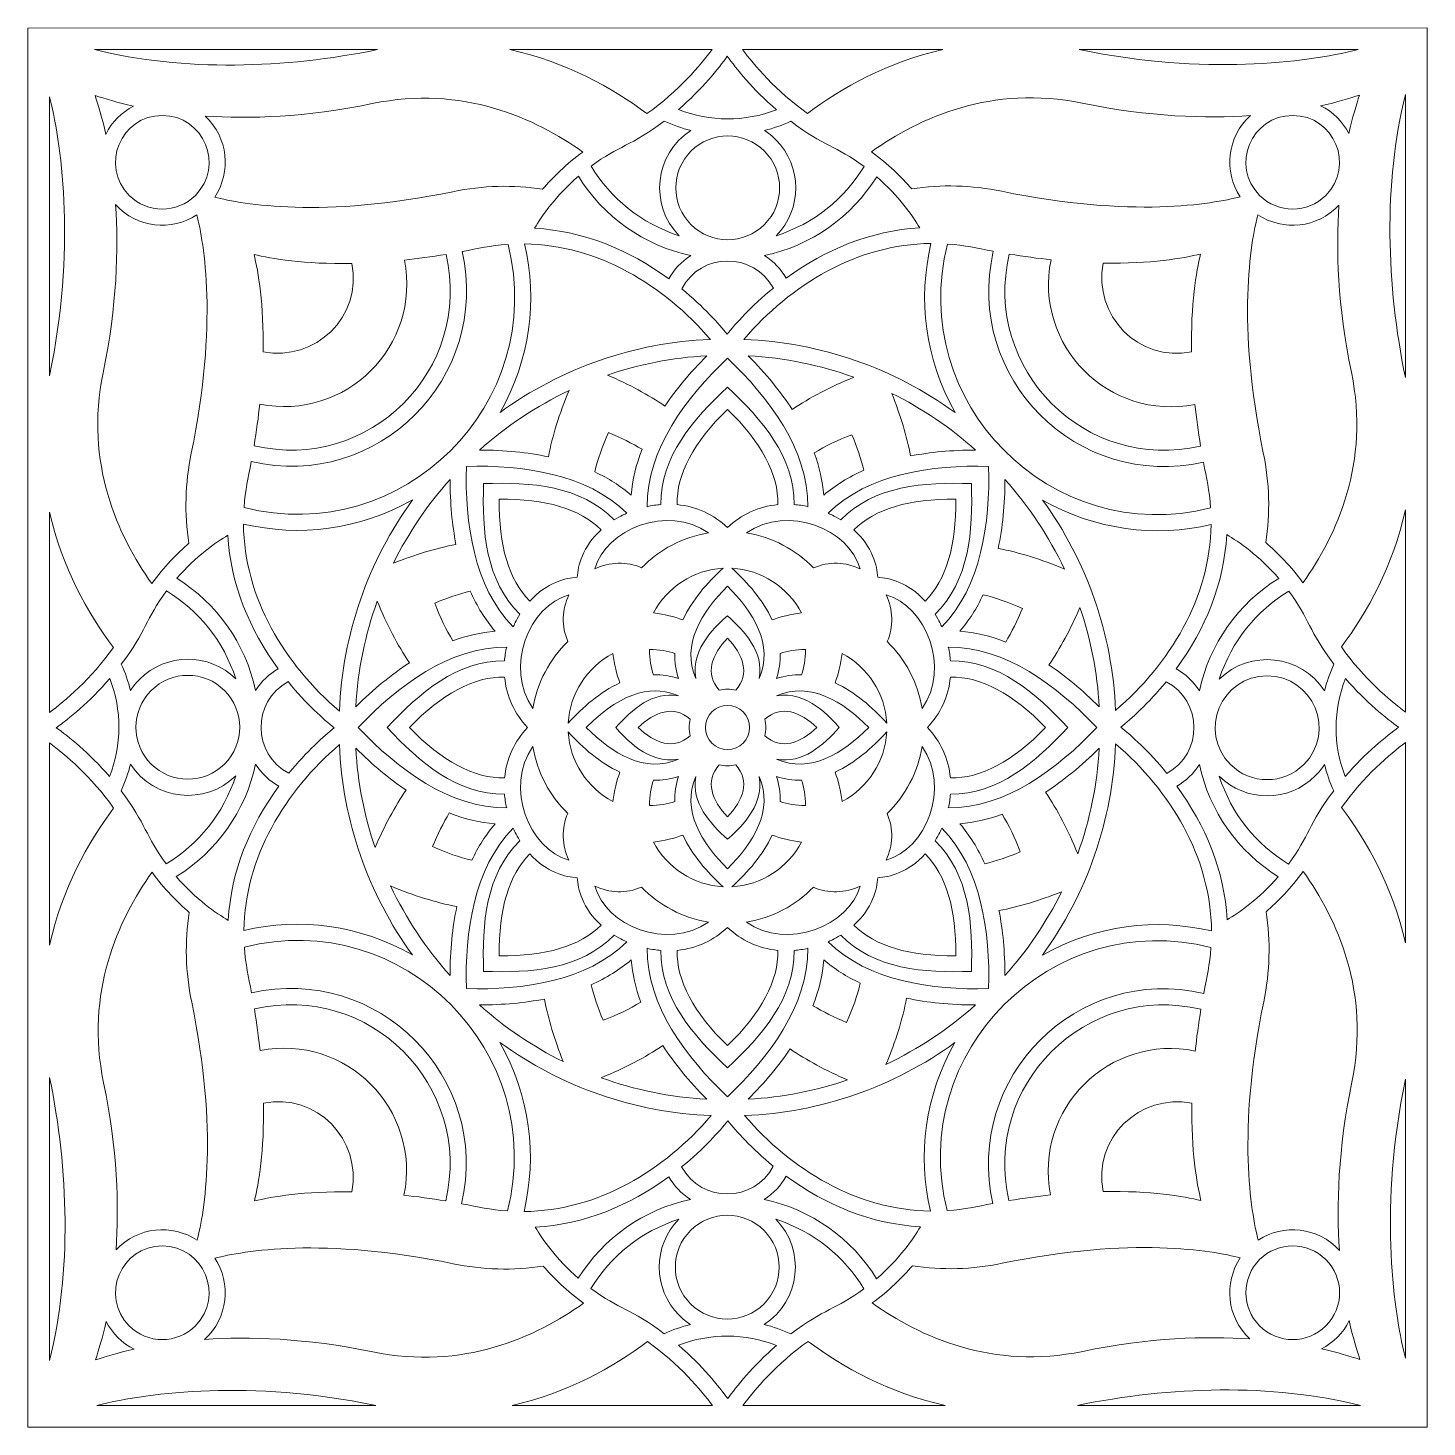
# Model space of a CAD drawing. Header units: inches. Extents: x 51 to 4638, y 0 to 864.
# Drawn here: x 982 to 1846, y 0 to 864 of the extents above; entities that cross this region are included whole.
import ezdxf

# ---------------------------------------------------------------- set-up
doc = ezdxf.new("R2010")
doc.units = ezdxf.units.IN
doc.header["$MEASUREMENT"] = 0
doc.layers.add('_U+0421_U+043B_U+043E_U+0439 1', color=7, linetype='Continuous')

msp = doc.modelspace()

# ---------------------------------------------------------------- linework, layer by layer
at = {"layer": '_U+0421_U+043B_U+043E_U+0439 1', "color": 1, "lineweight": 9, "true_color": 0xff0000}
msp.add_lwpolyline([(982.28, 863.92), (982.28, 0), (1846.28, 0), (1846.28, 864), (982.28, 863.92)], dxfattribs=at)
for points, knots in [([(1023.36, 850.61), (1023.36, 850.61), (1198.05, 850.61), (1198.05, 850.61), (1141.07, 838.94), (1078.56, 836.94), (1023.36, 850.61)], [0, 0, 0, 0, 1, 1, 1, 2, 2, 2, 2]), ([(1364.48, 811.12), (1343.14, 826.96), (1314.51, 843.07), (1279.9, 850.61), (1279.9, 850.61), (1404.74, 850.61), (1404.74, 850.61), (1397.78, 841.26), (1384.07, 824.92), (1364.48, 811.12)], [0, 0, 0, 0, 1, 1, 1, 2, 2, 2, 3, 3, 3, 3]), ([(1463.68, 811.24), (1444.19, 825.02), (1430.53, 841.29), (1423.6, 850.61), (1423.6, 850.61), (1547.25, 850.61), (1547.25, 850.61), (1513.1, 842.95), (1484.81, 826.96), (1463.68, 811.24)], [0, 0, 0, 0, 1, 1, 1, 2, 2, 2, 3, 3, 3, 3]), ([(1631.54, 850.61), (1631.54, 850.61), (1803.69, 850.61), (1803.69, 850.61), (1769.54, 842.37), (1710.06, 834.74), (1631.54, 850.61)], [0, 0, 0, 0, 1, 1, 1, 2, 2, 2, 2]), ([(1383.97, 813.6), (1398.66, 826.25), (1408.82, 839.03), (1414.17, 846.5), (1419.53, 839.01), (1429.75, 826.17), (1444.51, 813.48), (1425.1, 805.91), (1403.35, 805.96), (1383.97, 813.6)], [0, 0, 0, 0, 1, 1, 1, 2, 2, 2, 3, 3, 3, 3]), ([(995.67, 649.26), (995.67, 649.26), (995.67, 821.41), (995.67, 821.41), (1003.91, 787.26), (1011.54, 727.78), (995.67, 649.26)], [0, 0, 0, 0, 1, 1, 1, 2, 2, 2, 2]), ([(1030.31, 798.32), (1028.08, 808.47), (1025.68, 816.52), (1023.71, 822.31), (1029.46, 820.35), (1037.45, 817.97), (1047.52, 815.75), (1040.14, 811.99), (1034.07, 805.94), (1030.31, 798.32)], [0, 0, 0, 0, 1, 1, 1, 2, 2, 2, 3, 3, 3, 3]), ([(1300.08, 764.37), (1281.86, 767.24), (1263.22, 766.76), (1244.62, 762.9), (1164.12, 746.22), (1114.49, 755.16), (1097.59, 759.51), (1107.88, 774.96), (1105.99, 796.28), (1091.68, 809.59), (1118.77, 807.79), (1153.81, 808.79), (1194.92, 817.31), (1250.62, 828.85), (1295.6, 808.37), (1324.97, 787.39), (1314.6, 779.89), (1306.39, 771.8), (1300.08, 764.37)], [0, 0, 0, 0, 1, 1, 1, 2, 2, 2, 3, 3, 3, 4, 4, 4, 5, 5, 5, 6, 6, 6, 6]), ([(1730.81, 759.76), (1714.02, 755.39), (1664.56, 746.4), (1583.71, 763.15), (1565.05, 767.02), (1546.35, 767.49), (1528.07, 764.59), (1521.74, 772), (1513.53, 780.07), (1503.18, 787.53), (1532.57, 808.58), (1577.6, 829.13), (1633.4, 817.57), (1674.8, 808.99), (1710.03, 808.04), (1737.2, 809.89), (1722.68, 796.68), (1720.62, 775.3), (1730.81, 759.76)], [0, 0, 0, 0, 1, 1, 1, 2, 2, 2, 3, 3, 3, 4, 4, 4, 5, 5, 5, 6, 6, 6, 6]), ([(1780.6, 815.97), (1790.75, 818.19), (1798.8, 820.6), (1804.59, 822.57), (1802.63, 816.81), (1800.25, 808.83), (1798.03, 798.76), (1794.27, 806.14), (1788.22, 812.21), (1780.6, 815.97)], [0, 0, 0, 0, 1, 1, 1, 2, 2, 2, 3, 3, 3, 3]), ([(1832.89, 648.23), (1821.22, 705.21), (1819.22, 767.72), (1832.89, 822.92), (1832.89, 822.92), (1832.89, 648.23), (1832.89, 648.23)], [0, 0, 0, 0, 1, 1, 1, 2, 2, 2, 2]), ([(1085.65, 760.64), (1074.37, 749.36), (1056.03, 749.36), (1044.75, 760.64), (1026.58, 778.8), (1039.53, 809.99), (1065.2, 809.99), (1090.83, 809.99), (1103.83, 778.82), (1085.65, 760.64)], [0, 0, 0, 0, 1, 1, 1, 2, 2, 2, 3, 3, 3, 3]), ([(1375.19, 806.5), (1380.51, 804.01), (1386.03, 802.07), (1391.66, 800.66), (1369.04, 786.11), (1365.85, 754.54), (1384.5, 735.68), (1361.02, 743.14), (1342, 758.85), (1330.06, 778.69), (1347.44, 791.52), (1354.48, 790.83), (1375.19, 806.5)], [0, 0, 0, 0, 1, 1, 1, 2, 2, 2, 3, 3, 3, 4, 4, 4, 4]), ([(1498.61, 778.44), (1486.65, 758.7), (1467.69, 743.1), (1444.32, 735.68), (1460.56, 752.1), (1460.51, 778.67), (1444.16, 795.02), (1444.16, 795.02), (1444.16, 795.02), (1444.16, 795.02), (1441.99, 797.19), (1439.63, 799.07), (1437.15, 800.66), (1442.67, 802.05), (1448.09, 803.95), (1453.32, 806.37), (1474.24, 790.59), (1481.01, 791.54), (1498.61, 778.44)], [0, 0, 0, 0, 1, 1, 1, 2, 2, 2, 3, 3, 3, 4, 4, 4, 5, 5, 5, 6, 6, 6, 6]), ([(1783.81, 760.64), (1772.54, 749.36), (1754.19, 749.36), (1742.92, 760.64), (1724.75, 778.8), (1737.7, 809.99), (1763.36, 809.99), (1789, 809.99), (1801.99, 778.82), (1783.81, 760.64)], [0, 0, 0, 0, 1, 1, 1, 2, 2, 2, 3, 3, 3, 3]), ([(1437.09, 787.95), (1449.59, 775.44), (1449.59, 755.09), (1437.09, 742.59), (1424.58, 730.08), (1404.23, 730.08), (1391.73, 742.59), (1379.22, 755.09), (1379.22, 775.44), (1391.73, 787.95), (1404.23, 800.45), (1424.58, 800.45), (1437.09, 787.95)], [0, 0, 0, 0, 1, 1, 1, 2, 2, 2, 3, 3, 3, 4, 4, 4, 4]), ([(1377.98, 709.12), (1353.47, 727.1), (1325.53, 738.57), (1295.19, 740.35), (1299.49, 747.63), (1308.15, 760.28), (1322.19, 772.41), (1337.71, 747.34), (1362.66, 729.62), (1391.66, 723.43), (1385.95, 719.76), (1381.28, 714.82), (1377.98, 709.12)], [0, 0, 0, 0, 1, 1, 1, 2, 2, 2, 3, 3, 3, 4, 4, 4, 4]), ([(1532.99, 740.58), (1502.64, 738.77), (1474.83, 727.27), (1450.59, 709.54), (1447.34, 715), (1442.78, 719.82), (1437.15, 723.43), (1466.12, 729.61), (1490.95, 747.27), (1506.45, 772.12), (1520.12, 760.22), (1528.66, 747.85), (1532.99, 740.58)], [0, 0, 0, 0, 1, 1, 1, 2, 2, 2, 3, 3, 3, 4, 4, 4, 4]), ([(1086.53, 748.53), (1090.89, 731.73), (1099.88, 682.28), (1083.13, 601.43), (1079.26, 582.77), (1078.79, 564.07), (1081.69, 545.79), (1074.28, 539.46), (1066.21, 531.25), (1058.75, 520.9), (1037.7, 550.29), (1017.15, 595.33), (1028.71, 651.12), (1037.29, 692.52), (1038.24, 727.75), (1036.4, 754.92), (1049.53, 740.47), (1070.89, 738.28), (1086.53, 748.53)], [0, 0, 0, 0, 1, 1, 1, 2, 2, 2, 3, 3, 3, 4, 4, 4, 5, 5, 5, 6, 6, 6, 6]), ([(1769.67, 521.32), (1762.17, 531.68), (1754.08, 539.89), (1746.65, 546.2), (1749.52, 564.42), (1749.04, 583.06), (1745.18, 601.66), (1728.5, 682.16), (1737.44, 731.79), (1741.79, 748.69), (1757.27, 738.38), (1778.57, 740.31), (1791.87, 754.6), (1790.07, 727.51), (1791.07, 692.48), (1799.59, 651.36), (1811.13, 595.66), (1790.65, 550.68), (1769.67, 521.32)], [0, 0, 0, 0, 1, 1, 1, 2, 2, 2, 3, 3, 3, 4, 4, 4, 5, 5, 5, 6, 6, 6, 6]), ([(1115.7, 567.86), (1116.5, 579.26), (1118.14, 585.2), (1120.19, 596.17), (1198.29, 578.11), (1268.11, 648.12), (1250.36, 725.93), (1260.85, 727.9), (1267.12, 729.6), (1278.73, 730.37), (1303.27, 632.07), (1213.82, 543.02), (1115.7, 567.86)], [0, 0, 0, 0, 1, 1, 1, 2, 2, 2, 3, 3, 3, 4, 4, 4, 4]), ([(1403.69, 671.7), (1356.45, 669.66), (1311.66, 654), (1273.87, 626.61), (1292.3, 658.89), (1297, 696.1), (1288.93, 730.66), (1334.15, 730.15), (1375.21, 704.99), (1403.69, 671.7)], [0, 0, 0, 0, 1, 1, 1, 2, 2, 2, 3, 3, 3, 3]), ([(1554.84, 626.5), (1516.9, 654.04), (1471.91, 669.75), (1424.45, 671.71), (1453.08, 705.31), (1494.42, 730.59), (1539.94, 730.91), (1531.84, 696.73), (1536.15, 659.31), (1554.84, 626.5)], [0, 0, 0, 0, 1, 1, 1, 2, 2, 2, 3, 3, 3, 3]), ([(1708.22, 595.92), (1710.19, 585.37), (1711.88, 579.14), (1712.65, 567.56), (1613.92, 542.9), (1525.4, 632.85), (1550.15, 730.58), (1561.55, 729.78), (1567.5, 728.13), (1578.45, 726.09), (1560.39, 648), (1630.4, 578.17), (1708.22, 595.92)], [0, 0, 0, 0, 1, 1, 1, 2, 2, 2, 3, 3, 3, 4, 4, 4, 4]), ([(1127.46, 664.1), (1127.98, 693.42), (1124.49, 713.46), (1121.87, 724.17), (1132.62, 721.53), (1152.81, 718.02), (1182.36, 718.58), (1188.68, 685.97), (1159.87, 657.55), (1127.46, 664.1)], [0, 0, 0, 0, 1, 1, 1, 2, 2, 2, 3, 3, 3, 3]), ([(1214.75, 720.65), (1222.85, 721.52), (1231.44, 722.68), (1240.51, 724.18), (1257.07, 653.16), (1193.11, 589.16), (1121.93, 606.03), (1123.43, 615.1), (1124.57, 623.68), (1125.43, 631.78), (1178.43, 620.98), (1225.27, 667.7), (1214.75, 720.65)], [0, 0, 0, 0, 1, 1, 1, 2, 2, 2, 3, 3, 3, 4, 4, 4, 4]), ([(1442.59, 703.36), (1428.71, 692.07), (1419.05, 681.08), (1414.07, 674.9), (1409.06, 681.09), (1399.56, 691.84), (1385.99, 702.92), (1397.9, 725.7), (1430.42, 725.76), (1442.59, 703.36)], [0, 0, 0, 0, 1, 1, 1, 2, 2, 2, 3, 3, 3, 3]), ([(1702.94, 631.53), (1703.8, 623.43), (1704.96, 614.84), (1706.46, 605.77), (1635.47, 589.22), (1571.44, 653.14), (1588.31, 724.35), (1597.39, 722.85), (1605.96, 721.71), (1614.07, 720.85), (1603.26, 667.85), (1649.99, 621.01), (1702.94, 631.53)], [0, 0, 0, 0, 1, 1, 1, 2, 2, 2, 3, 3, 3, 4, 4, 4, 4]), ([(1700.86, 663.92), (1668.25, 657.6), (1639.84, 686.41), (1646.38, 718.82), (1675.7, 718.3), (1695.74, 721.79), (1706.45, 724.41), (1703.81, 713.66), (1700.3, 693.48), (1700.86, 663.92)], [0, 0, 0, 0, 1, 1, 1, 2, 2, 2, 3, 3, 3, 3]), ([(1375.67, 630.51), (1365.4, 637.48), (1353.48, 643.89), (1340.08, 649.65), (1359.53, 656.3), (1380.14, 660.4), (1401.52, 661.58), (1391.22, 651.19), (1382.6, 640.82), (1375.67, 630.51)], [0, 0, 0, 0, 1, 1, 1, 2, 2, 2, 3, 3, 3, 3]), ([(1463.98, 568.37), (1461.02, 569.04), (1458.17, 569.48), (1455.45, 569.71), (1455.75, 598.85), (1435.56, 622.52), (1414.28, 642.13), (1393.06, 622.57), (1372.81, 598.89), (1373.11, 569.71), (1370.39, 569.48), (1367.54, 569.04), (1364.58, 568.37), (1364.48, 603.81), (1388.81, 635.86), (1414.28, 660.09), (1439.97, 635.65), (1464.08, 603.68), (1463.98, 568.37)], [0, 0, 0, 0, 1, 1, 1, 2, 2, 2, 3, 3, 3, 4, 4, 4, 5, 5, 5, 6, 6, 6, 6]), ([(1427.04, 661.58), (1449.81, 660.33), (1471.7, 655.75), (1492.25, 648.32), (1477.85, 642.42), (1465.14, 635.76), (1454.27, 628.42), (1447.12, 639.43), (1438.04, 650.49), (1427.04, 661.58)], [0, 0, 0, 0, 1, 1, 1, 2, 2, 2, 3, 3, 3, 3]), ([(1261.14, 603.36), (1277.61, 618.1), (1296.22, 630.5), (1316.43, 640.05), (1310.43, 625.72), (1306.16, 612.03), (1303.67, 599.17), (1290.88, 601.89), (1276.69, 603.29), (1261.14, 603.36)], [0, 0, 0, 0, 1, 1, 1, 2, 2, 2, 3, 3, 3, 3]), ([(1527.35, 599.67), (1525.02, 611.84), (1521.13, 624.78), (1515.74, 638.3), (1534.56, 629.01), (1551.94, 617.22), (1567.43, 603.36), (1552.86, 603.29), (1539.49, 602.06), (1527.35, 599.67)], [0, 0, 0, 0, 1, 1, 1, 2, 2, 2, 3, 3, 3, 3]), ([(1414.28, 628.46), (1435.23, 608.18), (1445.69, 588.44), (1445.45, 569.66), (1433.45, 568.52), (1422.64, 563.38), (1414.28, 555.46), (1405.92, 563.39), (1395.11, 568.52), (1383.11, 569.66), (1382.87, 588.44), (1393.33, 608.19), (1414.28, 628.46)], [0, 0, 0, 0, 1, 1, 1, 2, 2, 2, 3, 3, 3, 4, 4, 4, 4]), ([(1354.85, 575.48), (1348.26, 581.12), (1340.73, 585.91), (1332.27, 589.85), (1334.1, 597.49), (1336.91, 605.64), (1340.69, 614.15), (1348.42, 611.01), (1355.38, 607.55), (1361.51, 603.83), (1357.81, 594.32), (1355.58, 584.86), (1354.85, 575.48)], [0, 0, 0, 0, 1, 1, 1, 2, 2, 2, 3, 3, 3, 4, 4, 4, 4]), ([(1473.71, 575.48), (1473.04, 584.13), (1471.11, 592.84), (1467.9, 601.61), (1474.6, 605.72), (1482.36, 609.49), (1491.04, 612.84), (1494.29, 605.15), (1496.77, 597.78), (1498.47, 590.82), (1489.12, 586.71), (1480.86, 581.6), (1473.71, 575.48)], [0, 0, 0, 0, 1, 1, 1, 2, 2, 2, 3, 3, 3, 4, 4, 4, 4]), ([(1253, 593.28), (1287.74, 594.15), (1327.2, 588.77), (1352.2, 564.35), (1350.84, 563.78), (1348.64, 562.91), (1344.3, 560.19), (1323.95, 581.26), (1292.78, 583.77), (1263.69, 582.59), (1262.51, 553.51), (1265.02, 522.34), (1286.1, 501.98), (1283.38, 497.65), (1282.51, 495.45), (1281.93, 494.08), (1257.47, 519.11), (1252.13, 558.44), (1253, 593.28)], [0, 0, 0, 0, 1, 1, 1, 2, 2, 2, 3, 3, 3, 4, 4, 4, 5, 5, 5, 6, 6, 6, 6]), ([(1575.56, 593.28), (1576.43, 558.43), (1571.1, 519.12), (1546.63, 494.08), (1546.05, 495.47), (1545.18, 497.66), (1542.47, 501.98), (1563.54, 522.33), (1566.05, 553.5), (1564.87, 582.59), (1535.9, 583.77), (1504.65, 581.3), (1484.26, 560.19), (1479.93, 562.9), (1477.73, 563.78), (1476.36, 564.35), (1501.37, 588.78), (1540.63, 594.16), (1575.56, 593.28)], [0, 0, 0, 0, 1, 1, 1, 2, 2, 2, 3, 3, 3, 4, 4, 4, 5, 5, 5, 6, 6, 6, 6]), ([(1242.92, 585.15), (1242.99, 570.58), (1244.22, 557.21), (1246.61, 545.07), (1234.44, 542.73), (1221.5, 538.85), (1207.98, 533.46), (1217.27, 552.28), (1229.06, 569.65), (1242.92, 585.15)], [0, 0, 0, 0, 1, 1, 1, 2, 2, 2, 3, 3, 3, 3]), ([(1622.33, 529.85), (1608, 535.85), (1594.31, 540.12), (1581.45, 542.62), (1584.17, 555.4), (1585.57, 569.59), (1585.64, 585.15), (1600.38, 568.67), (1612.78, 550.06), (1622.33, 529.85)], [0, 0, 0, 0, 1, 1, 1, 2, 2, 2, 3, 3, 3, 3]), ([(1219.78, 572.56), (1192.24, 534.62), (1176.53, 489.63), (1174.57, 442.16), (1140.98, 470.79), (1115.69, 512.12), (1115.37, 557.66), (1149.55, 549.56), (1186.97, 553.87), (1219.78, 572.56)], [0, 0, 0, 0, 1, 1, 1, 2, 2, 2, 3, 3, 3, 3]), ([(1321.46, 524.82), (1314.55, 524.36), (1302.69, 521.67), (1292.18, 510.05), (1279.22, 523.21), (1272.9, 544.31), (1273.36, 572.92), (1301.98, 573.37), (1323.07, 567.05), (1336.23, 554.1), (1324.61, 543.59), (1321.93, 531.74), (1321.46, 524.82)], [0, 0, 0, 0, 1, 1, 1, 2, 2, 2, 3, 3, 3, 4, 4, 4, 4]), ([(1507.1, 524.82), (1506.64, 531.74), (1503.95, 543.59), (1492.33, 554.1), (1505.49, 567.06), (1526.6, 573.38), (1555.2, 572.92), (1555.67, 544.3), (1549.34, 523.21), (1536.38, 510.05), (1525.87, 521.67), (1514.02, 524.36), (1507.1, 524.82)], [0, 0, 0, 0, 1, 1, 1, 2, 2, 2, 3, 3, 3, 4, 4, 4, 4]), ([(1653.98, 442.59), (1651.94, 489.83), (1636.28, 534.62), (1608.89, 572.41), (1641.17, 553.99), (1678.38, 549.28), (1712.94, 557.35), (1712.43, 512.13), (1687.27, 471.07), (1653.98, 442.59)], [0, 0, 0, 0, 1, 1, 1, 2, 2, 2, 3, 3, 3, 3]), ([(1035.04, 481.4), (1021.26, 461.91), (1004.99, 448.25), (995.67, 441.32), (995.67, 441.32), (995.67, 564.98), (995.67, 564.98), (1003.33, 530.82), (1019.32, 502.53), (1035.04, 481.4)], [0, 0, 0, 0, 1, 1, 1, 2, 2, 2, 3, 3, 3, 3]), ([(1402.61, 552.19), (1386.75, 549.62), (1372.26, 541.93), (1361.24, 530.66), (1351.97, 534.62), (1341.47, 534.38), (1332.41, 529.96), (1339.03, 554.37), (1377.16, 570.13), (1402.61, 552.19)], [0, 0, 0, 0, 1, 1, 1, 2, 2, 2, 3, 3, 3, 3]), ([(1496.16, 529.93), (1487.41, 534.19), (1476.92, 534.68), (1467.38, 530.61), (1456.38, 541.88), (1441.9, 549.59), (1426.05, 552.18), (1451.71, 570.01), (1489.57, 554.34), (1496.16, 529.93)], [0, 0, 0, 0, 1, 1, 1, 2, 2, 2, 3, 3, 3, 3]), ([(1793.4, 481.8), (1809.24, 503.14), (1825.35, 531.77), (1832.89, 566.37), (1832.89, 566.37), (1832.89, 441.54), (1832.89, 441.54), (1823.54, 448.5), (1807.2, 462.21), (1793.4, 481.8)], [0, 0, 0, 0, 1, 1, 1, 2, 2, 2, 3, 3, 3, 3]), ([(1105.69, 550.71), (1107.51, 520.36), (1119.01, 492.55), (1136.74, 468.31), (1131.29, 465.06), (1126.47, 460.51), (1122.84, 454.87), (1116.67, 483.84), (1099.01, 508.67), (1074.16, 524.16), (1086.06, 537.83), (1098.43, 546.38), (1105.69, 550.71)], [0, 0, 0, 0, 1, 1, 1, 2, 2, 2, 3, 3, 3, 4, 4, 4, 4]), ([(1691.4, 468.3), (1709.46, 492.91), (1720.85, 520.87), (1722.63, 551.09), (1729.91, 546.79), (1742.56, 538.13), (1754.69, 524.09), (1729.63, 508.58), (1711.9, 483.63), (1705.72, 454.62), (1702.06, 460.31), (1697.12, 464.99), (1691.4, 468.3)], [0, 0, 0, 0, 1, 1, 1, 2, 2, 2, 3, 3, 3, 4, 4, 4, 4]), ([(1386.74, 498.44), (1381.33, 500.47), (1375.29, 501.91), (1368.67, 502.76), (1377, 518.75), (1393.33, 529.39), (1411.51, 530.38), (1401.63, 521.27), (1392.34, 510.75), (1386.74, 498.44)], [0, 0, 0, 0, 1, 1, 1, 2, 2, 2, 3, 3, 3, 3]), ([(1417.05, 530.38), (1435.23, 529.39), (1451.56, 518.75), (1459.89, 502.76), (1453.27, 501.91), (1447.23, 500.47), (1441.82, 498.44), (1436.23, 510.75), (1426.94, 521.27), (1417.05, 530.38)], [0, 0, 0, 0, 1, 1, 1, 2, 2, 2, 3, 3, 3, 3]), ([(1433.8, 462.29), (1436.9, 478.72), (1424.89, 491.27), (1414.28, 501.05), (1408.66, 495.87), (1391.18, 481.26), (1394.76, 462.29), (1385.71, 482.95), (1398.21, 503.41), (1414.28, 519.23), (1430.35, 503.41), (1442.85, 482.95), (1433.8, 462.29)], [0, 0, 0, 0, 1, 1, 1, 2, 2, 2, 3, 3, 3, 4, 4, 4, 4]), ([(1067.84, 516.33), (1087.58, 504.36), (1103.18, 485.41), (1110.6, 462.04), (1094.18, 478.27), (1067.61, 478.23), (1051.26, 461.88), (1051.26, 461.88), (1051.26, 461.88), (1051.26, 461.88), (1049.09, 459.71), (1047.22, 457.35), (1045.62, 454.87), (1044.23, 460.39), (1042.33, 465.81), (1039.91, 471.04), (1055.69, 491.96), (1054.74, 498.72), (1067.84, 516.33)], [0, 0, 0, 0, 1, 1, 1, 2, 2, 2, 3, 3, 3, 4, 4, 4, 5, 5, 5, 6, 6, 6, 6]), ([(1184.7, 444.76), (1185.95, 467.53), (1190.53, 489.42), (1197.96, 509.97), (1203.86, 495.57), (1210.52, 482.86), (1217.86, 471.99), (1206.85, 464.85), (1195.79, 455.76), (1184.7, 444.76)], [0, 0, 0, 0, 1, 1, 1, 2, 2, 2, 3, 3, 3, 3]), ([(1233.44, 508.76), (1241.13, 512.01), (1248.5, 514.49), (1255.46, 516.19), (1259.57, 506.84), (1264.68, 498.58), (1270.8, 491.43), (1262.15, 490.76), (1253.44, 488.82), (1244.67, 485.62), (1240.56, 492.32), (1236.8, 500.07), (1233.44, 508.76)], [0, 0, 0, 0, 1, 1, 1, 2, 2, 2, 3, 3, 3, 4, 4, 4, 4]), ([(1316.35, 513.88), (1312.09, 505.12), (1311.6, 494.64), (1315.67, 485.1), (1304.4, 474.1), (1296.69, 459.62), (1294.11, 443.78), (1276.28, 469.43), (1291.94, 507.29), (1316.35, 513.88)], [0, 0, 0, 0, 1, 1, 1, 2, 2, 2, 3, 3, 3, 3]), ([(1534.47, 443.67), (1531.9, 459.54), (1524.21, 474.03), (1512.94, 485.04), (1516.91, 494.33), (1516.65, 504.83), (1512.24, 513.87), (1536.71, 507.24), (1552.37, 469.08), (1534.47, 443.67)], [0, 0, 0, 0, 1, 1, 1, 2, 2, 2, 3, 3, 3, 3]), ([(1586.11, 484.77), (1576.59, 488.48), (1567.14, 490.7), (1557.76, 491.43), (1563.4, 498.02), (1568.19, 505.55), (1572.13, 514.01), (1579.77, 512.18), (1587.92, 509.37), (1596.43, 505.59), (1593.29, 497.87), (1589.83, 490.9), (1586.11, 484.77)], [0, 0, 0, 0, 1, 1, 1, 2, 2, 2, 3, 3, 3, 4, 4, 4, 4]), ([(1782.94, 454.62), (1768.39, 477.24), (1736.82, 480.43), (1717.96, 461.78), (1725.42, 485.27), (1741.14, 504.29), (1760.97, 516.23), (1773.89, 498.72), (1773.01, 491.93), (1788.78, 471.09), (1786.3, 465.77), (1784.35, 460.25), (1782.94, 454.62)], [0, 0, 0, 0, 1, 1, 1, 2, 2, 2, 3, 3, 3, 4, 4, 4, 4]), ([(1612.79, 470.61), (1619.76, 480.88), (1626.17, 492.8), (1631.93, 506.2), (1638.58, 486.75), (1642.68, 466.14), (1643.86, 444.76), (1633.47, 455.06), (1623.11, 463.68), (1612.79, 470.61)], [0, 0, 0, 0, 1, 1, 1, 2, 2, 2, 3, 3, 3, 3]), ([(1419.37, 455.11), (1416.03, 455.85), (1412.6, 455.86), (1409.2, 455.11), (1400.07, 465.02), (1404.64, 477.1), (1414.28, 487.25), (1423.82, 477.2), (1428.56, 465), (1419.37, 455.11)], [0, 0, 0, 0, 1, 1, 1, 2, 2, 2, 3, 3, 3, 3]), ([(1277.91, 481.7), (1277.24, 478.74), (1276.8, 475.89), (1276.57, 473.17), (1247.43, 473.47), (1223.76, 453.28), (1204.15, 432), (1223.87, 410.6), (1247.48, 390.52), (1276.57, 390.83), (1276.8, 388.12), (1277.24, 385.27), (1277.91, 382.3), (1242.6, 382.2), (1210.62, 406.32), (1186.19, 432), (1210.57, 457.62), (1242.56, 481.8), (1277.91, 481.7)], [0, 0, 0, 0, 1, 1, 1, 2, 2, 2, 3, 3, 3, 4, 4, 4, 5, 5, 5, 6, 6, 6, 6]), ([(1343.52, 477.61), (1344.37, 470.99), (1345.81, 464.95), (1347.84, 459.54), (1335.52, 453.95), (1325.01, 444.65), (1315.9, 434.77), (1316.89, 452.95), (1327.53, 469.28), (1343.52, 477.61)], [0, 0, 0, 0, 1, 1, 1, 2, 2, 2, 3, 3, 3, 3]), ([(1366.11, 480.17), (1372.15, 480.07), (1377.38, 479.23), (1381.76, 477.7), (1381.63, 472.41), (1382.37, 467.3), (1384.07, 462.21), (1378.99, 463.91), (1373.88, 464.65), (1368.58, 464.53), (1367.05, 468.9), (1366.21, 474.13), (1366.11, 480.17)], [0, 0, 0, 0, 1, 1, 1, 2, 2, 2, 3, 3, 3, 4, 4, 4, 4]), ([(1446.8, 477.7), (1451.18, 479.23), (1456.41, 480.07), (1462.45, 480.17), (1462.35, 474.13), (1461.51, 468.9), (1459.98, 464.53), (1454.77, 464.64), (1449.66, 463.93), (1444.49, 462.21), (1446.19, 467.29), (1446.93, 472.4), (1446.8, 477.7)], [0, 0, 0, 0, 1, 1, 1, 2, 2, 2, 3, 3, 3, 4, 4, 4, 4]), ([(1512.66, 434.77), (1503.55, 444.65), (1493.03, 453.95), (1480.72, 459.54), (1482.75, 464.96), (1484.19, 470.99), (1485.04, 477.61), (1501.03, 469.28), (1511.67, 452.95), (1512.66, 434.77)], [0, 0, 0, 0, 1, 1, 1, 2, 2, 2, 3, 3, 3, 3]), ([(1550.65, 382.3), (1551.32, 385.27), (1551.76, 388.12), (1551.99, 390.83), (1581.11, 390.52), (1604.76, 410.68), (1624.42, 432), (1604.85, 453.22), (1581.17, 473.48), (1551.99, 473.17), (1551.76, 475.89), (1551.32, 478.73), (1550.65, 481.7), (1585.97, 481.8), (1617.94, 457.68), (1642.37, 432), (1617.94, 406.32), (1585.96, 382.2), (1550.65, 382.3)], [0, 0, 0, 0, 1, 1, 1, 2, 2, 2, 3, 3, 3, 4, 4, 4, 5, 5, 5, 6, 6, 6, 6]), ([(1103.69, 454.81), (1116.2, 442.3), (1116.2, 421.95), (1103.69, 409.45), (1091.19, 396.94), (1070.84, 396.94), (1058.33, 409.45), (1045.83, 421.95), (1045.83, 442.3), (1058.33, 454.81), (1058.33, 454.81), (1058.33, 454.81), (1058.33, 454.81), (1070.84, 467.31), (1091.19, 467.31), (1103.69, 454.81)], [0, 0, 0, 0, 1, 1, 1, 2, 2, 2, 3, 3, 3, 4, 4, 4, 5, 5, 5, 5]), ([(1032.8, 462.23), (1040.37, 442.82), (1040.33, 421.07), (1032.68, 401.69), (1020.03, 416.38), (1007.25, 426.54), (999.79, 431.89), (1007.28, 437.26), (1020.11, 447.47), (1032.8, 462.23)], [0, 0, 0, 0, 1, 1, 1, 2, 2, 2, 3, 3, 3, 3]), ([(1171.38, 431.79), (1165.19, 426.78), (1154.44, 417.28), (1143.36, 403.71), (1120.79, 415.51), (1120.32, 448.03), (1142.92, 460.31), (1154.21, 446.43), (1165.2, 436.77), (1171.38, 431.79)], [0, 0, 0, 0, 1, 1, 1, 2, 2, 2, 3, 3, 3, 3]), ([(1290.82, 432), (1282.92, 423.66), (1277.76, 412.86), (1276.62, 400.83), (1257.83, 400.6), (1238.1, 411.05), (1217.82, 432), (1238.1, 452.95), (1257.82, 463.41), (1276.62, 463.17), (1277.76, 451.17), (1282.9, 440.36), (1290.82, 432)], [0, 0, 0, 0, 1, 1, 1, 2, 2, 2, 3, 3, 3, 4, 4, 4, 4]), ([(1444.57, 412.48), (1460.87, 409.4), (1473.26, 421.07), (1483.34, 432), (1478.02, 437.76), (1463.49, 455.09), (1444.57, 451.52), (1465.27, 460.59), (1485.66, 448.11), (1501.51, 432), (1485.73, 415.96), (1465.27, 403.41), (1444.57, 412.48)], [0, 0, 0, 0, 1, 1, 1, 2, 2, 2, 3, 3, 3, 4, 4, 4, 4]), ([(1537.74, 432), (1545.64, 440.34), (1550.8, 451.14), (1551.94, 463.17), (1570.72, 463.4), (1590.47, 452.95), (1610.74, 432), (1590.47, 411.05), (1570.73, 400.6), (1551.94, 400.83), (1550.8, 412.83), (1545.66, 423.64), (1537.74, 432)], [0, 0, 0, 0, 1, 1, 1, 2, 2, 2, 3, 3, 3, 4, 4, 4, 4]), ([(1657.18, 432.21), (1663.37, 437.22), (1674.12, 446.72), (1685.2, 460.29), (1707.77, 448.49), (1708.24, 415.97), (1685.64, 403.69), (1674.35, 417.57), (1663.36, 427.23), (1657.18, 432.21)], [0, 0, 0, 0, 1, 1, 1, 2, 2, 2, 3, 3, 3, 3]), ([(1747.55, 463.93), (1775.98, 463.93), (1790.4, 429.36), (1770.23, 409.19), (1757.72, 396.69), (1737.38, 396.69), (1724.87, 409.19), (1704.7, 429.36), (1719.11, 463.93), (1747.55, 463.93)], [0, 0, 0, 0, 1, 1, 1, 2, 2, 2, 3, 3, 3, 3]), ([(1795.76, 401.77), (1788.19, 421.18), (1788.23, 442.93), (1795.88, 462.31), (1808.53, 447.62), (1821.31, 437.46), (1828.77, 432.11), (1821.29, 426.74), (1808.45, 416.53), (1795.76, 401.77)], [0, 0, 0, 0, 1, 1, 1, 2, 2, 2, 3, 3, 3, 3]), ([(1383.99, 451.52), (1367.93, 454.55), (1355.68, 443.33), (1345.23, 432), (1350.64, 426.13), (1365.12, 408.92), (1383.99, 412.48), (1363.29, 403.41), (1342.84, 415.95), (1327.05, 432), (1351.02, 456.36), (1370.31, 457.51), (1383.99, 451.52)], [0, 0, 0, 0, 1, 1, 1, 2, 2, 2, 3, 3, 3, 4, 4, 4, 4]), ([(1391.17, 426.92), (1381.22, 417.75), (1369.14, 422.39), (1359.03, 432), (1369.03, 441.5), (1381.26, 446.29), (1391.17, 437.09), (1390.43, 433.72), (1390.43, 430.29), (1391.17, 426.92)], [0, 0, 0, 0, 1, 1, 1, 2, 2, 2, 3, 3, 3, 3]), ([(1414.28, 445.67), (1421.82, 445.67), (1427.95, 439.54), (1427.95, 432), (1427.95, 424.46), (1421.82, 418.33), (1414.28, 418.33), (1406.74, 418.33), (1400.61, 424.46), (1400.61, 432), (1400.61, 439.54), (1406.74, 445.67), (1414.28, 445.67)], [0, 0, 0, 0, 1, 1, 1, 2, 2, 2, 3, 3, 3, 4, 4, 4, 4]), ([(1437.39, 437.08), (1447.3, 446.21), (1459.39, 441.64), (1469.53, 432), (1459.4, 422.38), (1447.22, 417.78), (1437.39, 426.91), (1438.13, 430.28), (1438.13, 433.71), (1437.39, 437.08)], [0, 0, 0, 0, 1, 1, 1, 2, 2, 2, 3, 3, 3, 3]), ([(1315.9, 429.23), (1325.01, 419.34), (1335.53, 410.05), (1347.84, 404.46), (1345.81, 399.05), (1344.37, 393.01), (1343.52, 386.39), (1327.53, 394.72), (1316.89, 411.05), (1315.9, 429.23)], [0, 0, 0, 0, 1, 1, 1, 2, 2, 2, 3, 3, 3, 3]), ([(1485.04, 386.39), (1484.19, 393.01), (1482.75, 399.05), (1480.72, 404.46), (1493.03, 410.05), (1503.55, 419.34), (1512.66, 429.23), (1511.67, 411.05), (1501.03, 394.72), (1485.04, 386.39)], [0, 0, 0, 0, 1, 1, 1, 2, 2, 2, 3, 3, 3, 3]), ([(1035.17, 382.2), (1019.32, 360.86), (1003.21, 332.23), (995.67, 297.63), (995.67, 297.63), (995.67, 422.46), (995.67, 422.46), (1005.02, 415.5), (1021.36, 401.79), (1035.17, 382.2)], [0, 0, 0, 0, 1, 1, 1, 2, 2, 2, 3, 3, 3, 3]), ([(1174.58, 421.41), (1176.62, 374.17), (1192.28, 329.38), (1219.67, 291.59), (1187.39, 310.02), (1150.18, 314.72), (1115.62, 306.65), (1116.13, 351.87), (1141.29, 392.93), (1174.58, 421.41)], [0, 0, 0, 0, 1, 1, 1, 2, 2, 2, 3, 3, 3, 3]), ([(1215.77, 393.39), (1208.8, 383.11), (1202.39, 371.2), (1196.63, 357.8), (1189.98, 377.25), (1185.88, 397.86), (1184.7, 419.24), (1195.09, 408.93), (1205.45, 400.31), (1215.77, 393.39)], [0, 0, 0, 0, 1, 1, 1, 2, 2, 2, 3, 3, 3, 3]), ([(1294.09, 420.33), (1296.66, 404.46), (1304.35, 389.97), (1315.62, 378.96), (1311.66, 369.67), (1311.91, 359.17), (1316.32, 350.13), (1291.86, 356.76), (1276.19, 394.92), (1294.09, 420.33)], [0, 0, 0, 0, 1, 1, 1, 2, 2, 2, 3, 3, 3, 3]), ([(1512.21, 350.12), (1516.47, 358.88), (1516.96, 369.36), (1512.89, 378.9), (1524.16, 389.9), (1531.87, 404.38), (1534.46, 420.22), (1552.28, 394.57), (1536.62, 356.71), (1512.21, 350.12)], [0, 0, 0, 0, 1, 1, 1, 2, 2, 2, 3, 3, 3, 3]), ([(1608.78, 291.44), (1636.32, 329.38), (1652.03, 374.37), (1653.99, 421.84), (1687.58, 393.21), (1712.87, 351.86), (1713.19, 306.34), (1679.01, 314.44), (1641.59, 310.13), (1608.78, 291.44)], [0, 0, 0, 0, 1, 1, 1, 2, 2, 2, 3, 3, 3, 3]), ([(1643.86, 419.24), (1642.61, 396.47), (1638.03, 374.58), (1630.6, 354.03), (1624.71, 368.43), (1618.04, 381.14), (1610.71, 392.01), (1621.71, 399.15), (1632.77, 408.24), (1643.86, 419.24)], [0, 0, 0, 0, 1, 1, 1, 2, 2, 2, 3, 3, 3, 3]), ([(1793.52, 382.6), (1807.3, 402.09), (1823.57, 415.75), (1832.89, 422.68), (1832.89, 422.68), (1832.89, 299.03), (1832.89, 299.03), (1825.23, 333.18), (1809.24, 361.47), (1793.52, 382.6)], [0, 0, 0, 0, 1, 1, 1, 2, 2, 2, 3, 3, 3, 3]), ([(1045.62, 409.38), (1060.15, 386.79), (1091.71, 383.53), (1110.6, 402.22), (1103.14, 378.73), (1087.42, 359.71), (1067.59, 347.77), (1054.66, 365.29), (1055.56, 372.05), (1039.78, 392.91), (1042.27, 398.23), (1044.21, 403.75), (1045.62, 409.38)], [0, 0, 0, 0, 1, 1, 1, 2, 2, 2, 3, 3, 3, 4, 4, 4, 4]), ([(1137.16, 395.7), (1119.14, 371.14), (1107.71, 343.19), (1105.93, 312.91), (1098.65, 317.21), (1086, 325.87), (1073.87, 339.91), (1098.92, 355.41), (1116.66, 380.35), (1122.84, 409.38), (1126.51, 403.68), (1131.45, 399), (1137.16, 395.7)], [0, 0, 0, 0, 1, 1, 1, 2, 2, 2, 3, 3, 3, 4, 4, 4, 4]), ([(1409.19, 408.89), (1412.54, 408.15), (1415.96, 408.14), (1419.36, 408.89), (1428.49, 398.98), (1423.92, 386.9), (1414.28, 376.75), (1404.74, 386.8), (1400.01, 399), (1409.19, 408.89)], [0, 0, 0, 0, 1, 1, 1, 2, 2, 2, 3, 3, 3, 3]), ([(1722.87, 313.29), (1721.06, 343.58), (1709.59, 371.41), (1691.83, 395.69), (1697.27, 398.93), (1702.09, 403.49), (1705.72, 409.13), (1711.89, 380.16), (1729.55, 355.33), (1754.41, 339.83), (1742.5, 326.16), (1730.13, 317.62), (1722.87, 313.29)], [0, 0, 0, 0, 1, 1, 1, 2, 2, 2, 3, 3, 3, 4, 4, 4, 4]), ([(1760.72, 347.67), (1740.98, 359.64), (1725.38, 378.59), (1717.96, 401.96), (1734.32, 385.78), (1760.88, 385.7), (1777.3, 402.12), (1777.3, 402.12), (1777.3, 402.12), (1777.3, 402.12), (1779.47, 404.29), (1781.35, 406.65), (1782.94, 409.13), (1784.33, 403.61), (1786.23, 398.19), (1788.65, 392.96), (1772.87, 372.04), (1773.82, 365.28), (1760.72, 347.67)], [0, 0, 0, 0, 1, 1, 1, 2, 2, 2, 3, 3, 3, 4, 4, 4, 5, 5, 5, 6, 6, 6, 6]), ([(1381.76, 386.3), (1377.38, 384.77), (1372.15, 383.93), (1366.11, 383.83), (1366.21, 389.87), (1367.05, 395.1), (1368.58, 399.47), (1373.83, 399.35), (1378.95, 400.08), (1384.07, 401.78), (1382.38, 396.71), (1381.63, 391.6), (1381.76, 386.3)], [0, 0, 0, 0, 1, 1, 1, 2, 2, 2, 3, 3, 3, 4, 4, 4, 4]), ([(1394.76, 401.71), (1391.69, 385.42), (1403.43, 372.95), (1414.28, 362.95), (1419.9, 368.13), (1437.38, 382.74), (1433.8, 401.71), (1442.85, 381.05), (1430.35, 360.59), (1414.28, 344.77), (1398.21, 360.59), (1385.71, 381.05), (1394.76, 401.71)], [0, 0, 0, 0, 1, 1, 1, 2, 2, 2, 3, 3, 3, 4, 4, 4, 4]), ([(1462.45, 383.83), (1456.41, 383.93), (1451.18, 384.77), (1446.81, 386.3), (1446.93, 391.59), (1446.19, 396.7), (1444.5, 401.78), (1449.58, 400.09), (1454.68, 399.35), (1459.98, 399.47), (1461.51, 395.1), (1462.35, 389.87), (1462.45, 383.83)], [0, 0, 0, 0, 1, 1, 1, 2, 2, 2, 3, 3, 3, 4, 4, 4, 4]), ([(1242.45, 379.22), (1251.96, 375.52), (1261.42, 373.3), (1270.8, 372.57), (1265.16, 365.98), (1260.37, 358.45), (1256.43, 349.99), (1248.79, 351.81), (1240.65, 354.63), (1232.13, 358.41), (1235.27, 366.13), (1238.73, 373.1), (1242.45, 379.22)], [0, 0, 0, 0, 1, 1, 1, 2, 2, 2, 3, 3, 3, 4, 4, 4, 4]), ([(1595.12, 355.24), (1587.44, 351.99), (1580.06, 349.51), (1573.1, 347.81), (1568.99, 357.16), (1563.88, 365.42), (1557.76, 372.57), (1566.41, 373.24), (1575.12, 375.18), (1583.88, 378.39), (1588, 371.68), (1591.77, 363.93), (1595.12, 355.24)], [0, 0, 0, 0, 1, 1, 1, 2, 2, 2, 3, 3, 3, 4, 4, 4, 4]), ([(1253, 270.72), (1252.13, 305.66), (1257.5, 344.91), (1281.93, 369.92), (1282.53, 368.48), (1283.36, 366.4), (1286.1, 362.03), (1265.02, 341.67), (1262.51, 310.5), (1263.69, 281.41), (1292.54, 280.24), (1323.85, 282.64), (1344.3, 303.81), (1348.61, 301.11), (1350.78, 300.24), (1352.2, 299.65), (1327.21, 275.23), (1287.96, 269.84), (1253, 270.72)], [0, 0, 0, 0, 1, 1, 1, 2, 2, 2, 3, 3, 3, 4, 4, 4, 5, 5, 5, 6, 6, 6, 6]), ([(1411.51, 333.62), (1393.33, 334.61), (1377, 345.25), (1368.67, 361.24), (1375.29, 362.09), (1381.33, 363.54), (1386.74, 365.57), (1392.33, 353.25), (1401.62, 342.73), (1411.51, 333.62)], [0, 0, 0, 0, 1, 1, 1, 2, 2, 2, 3, 3, 3, 3]), ([(1441.82, 365.56), (1447.23, 363.53), (1453.27, 362.09), (1459.89, 361.24), (1451.56, 345.25), (1435.23, 334.61), (1417.05, 333.62), (1426.94, 342.73), (1436.23, 353.25), (1441.82, 365.56)], [0, 0, 0, 0, 1, 1, 1, 2, 2, 2, 3, 3, 3, 3]), ([(1575.56, 270.72), (1540.6, 269.85), (1501.35, 275.23), (1476.36, 299.65), (1477.72, 300.22), (1479.9, 301.08), (1484.26, 303.82), (1504.64, 282.72), (1535.84, 280.23), (1564.87, 281.41), (1566.05, 310.49), (1563.54, 341.67), (1542.46, 362.03), (1545.19, 366.37), (1546.02, 368.46), (1546.63, 369.92), (1571.06, 344.92), (1576.44, 305.65), (1575.56, 270.72)], [0, 0, 0, 0, 1, 1, 1, 2, 2, 2, 3, 3, 3, 4, 4, 4, 5, 5, 5, 6, 6, 6, 6]), ([(1321.46, 339.18), (1321.92, 332.26), (1324.61, 320.41), (1336.23, 309.9), (1323.07, 296.94), (1301.96, 290.62), (1273.36, 291.08), (1272.9, 319.69), (1279.22, 340.78), (1292.17, 353.94), (1302.68, 342.32), (1314.54, 339.64), (1321.46, 339.18)], [0, 0, 0, 0, 1, 1, 1, 2, 2, 2, 3, 3, 3, 4, 4, 4, 4]), ([(1507.1, 339.18), (1514.02, 339.64), (1525.88, 342.32), (1536.39, 353.95), (1549.34, 340.78), (1555.67, 319.69), (1555.2, 291.08), (1526.6, 290.61), (1505.49, 296.94), (1492.33, 309.9), (1503.95, 320.41), (1506.64, 332.26), (1507.1, 339.18)], [0, 0, 0, 0, 1, 1, 1, 2, 2, 2, 3, 3, 3, 4, 4, 4, 4]), ([(1058.89, 342.68), (1066.39, 332.32), (1074.48, 324.11), (1081.91, 317.8), (1079.04, 299.58), (1079.52, 280.94), (1083.38, 262.34), (1100.06, 181.84), (1091.12, 132.21), (1086.77, 115.31), (1071.35, 125.58), (1050.03, 123.74), (1036.7, 109.4), (1038.49, 136.49), (1037.49, 171.53), (1028.97, 212.64), (1017.43, 268.34), (1037.91, 313.32), (1058.89, 342.68)], [0, 0, 0, 0, 1, 1, 1, 2, 2, 2, 3, 3, 3, 4, 4, 4, 5, 5, 5, 6, 6, 6, 6]), ([(1742.04, 115.47), (1737.67, 132.27), (1728.68, 181.72), (1745.43, 262.57), (1749.3, 281.23), (1749.78, 299.93), (1746.87, 318.21), (1754.28, 324.54), (1762.35, 332.75), (1769.81, 343.1), (1790.86, 313.71), (1811.41, 268.67), (1799.85, 212.88), (1791.27, 171.49), (1790.32, 136.25), (1792.17, 109.08), (1778.96, 123.6), (1757.58, 125.66), (1742.04, 115.47)], [0, 0, 0, 0, 1, 1, 1, 2, 2, 2, 3, 3, 3, 4, 4, 4, 5, 5, 5, 6, 6, 6, 6]), ([(1206.23, 334.15), (1220.57, 328.15), (1234.25, 323.88), (1247.11, 321.39), (1244.39, 308.6), (1243, 294.41), (1242.92, 278.85), (1228.18, 295.33), (1215.78, 313.94), (1206.23, 334.15)], [0, 0, 0, 0, 1, 1, 1, 2, 2, 2, 3, 3, 3, 3]), ([(1332.4, 334.07), (1341.16, 329.81), (1351.64, 329.32), (1361.18, 333.39), (1372.18, 322.12), (1386.66, 314.41), (1402.51, 311.83), (1376.85, 293.99), (1338.99, 309.66), (1332.4, 334.07)], [0, 0, 0, 0, 1, 1, 1, 2, 2, 2, 3, 3, 3, 3]), ([(1425.95, 311.81), (1441.82, 314.38), (1456.31, 322.07), (1467.32, 333.34), (1476.59, 329.38), (1487.09, 329.62), (1496.15, 334.04), (1489.51, 309.53), (1451.31, 293.94), (1425.95, 311.81)], [0, 0, 0, 0, 1, 1, 1, 2, 2, 2, 3, 3, 3, 3]), ([(1585.64, 278.85), (1585.57, 293.42), (1584.34, 306.79), (1581.95, 318.93), (1594.12, 321.26), (1607.06, 325.15), (1620.58, 330.54), (1611.29, 311.72), (1599.5, 294.34), (1585.64, 278.85)], [0, 0, 0, 0, 1, 1, 1, 2, 2, 2, 3, 3, 3, 3]), ([(1120.35, 268.08), (1118.37, 278.63), (1116.68, 284.86), (1115.91, 296.44), (1214.21, 320.99), (1303.26, 231.54), (1278.42, 133.42), (1267.01, 134.22), (1261.06, 135.86), (1250.11, 137.91), (1268.17, 216.01), (1198.16, 285.83), (1120.35, 268.08)], [0, 0, 0, 0, 1, 1, 1, 2, 2, 2, 3, 3, 3, 4, 4, 4, 4]), ([(1712.86, 296.14), (1712.06, 284.73), (1710.41, 278.77), (1708.37, 267.83), (1630.28, 285.89), (1560.45, 215.88), (1578.2, 138.07), (1567.69, 136.1), (1561.44, 134.4), (1549.84, 133.63), (1525.29, 231.93), (1614.74, 320.98), (1712.86, 296.14)], [0, 0, 0, 0, 1, 1, 1, 2, 2, 2, 3, 3, 3, 4, 4, 4, 4]), ([(1414.28, 235.54), (1393.33, 255.82), (1382.86, 275.58), (1383.11, 294.36), (1395.35, 295.53), (1406.04, 300.73), (1414.28, 308.54), (1422.53, 300.72), (1433.22, 295.53), (1445.45, 294.36), (1445.7, 275.57), (1435.23, 255.82), (1414.28, 235.54)], [0, 0, 0, 0, 1, 1, 1, 2, 2, 2, 3, 3, 3, 4, 4, 4, 4]), ([(1364.58, 295.63), (1367.55, 294.96), (1370.39, 294.53), (1373.11, 294.3), (1372.81, 265.15), (1393.01, 241.48), (1414.28, 221.87), (1435.49, 241.42), (1455.76, 265.1), (1455.45, 294.3), (1458.17, 294.53), (1461.02, 294.96), (1463.99, 295.63), (1464.08, 260.18), (1439.76, 228.15), (1414.28, 203.91), (1388.59, 228.35), (1364.48, 260.32), (1364.58, 295.63)], [0, 0, 0, 0, 1, 1, 1, 2, 2, 2, 3, 3, 3, 4, 4, 4, 5, 5, 5, 6, 6, 6, 6]), ([(1354.85, 288.52), (1355.52, 279.88), (1357.45, 271.16), (1360.66, 262.39), (1353.96, 258.28), (1346.21, 254.52), (1337.52, 251.16), (1334.28, 258.85), (1331.8, 266.22), (1330.09, 273.18), (1339.44, 277.29), (1347.7, 282.41), (1354.85, 288.52)], [0, 0, 0, 0, 1, 1, 1, 2, 2, 2, 3, 3, 3, 4, 4, 4, 4]), ([(1473.71, 288.52), (1480.3, 282.88), (1487.83, 278.09), (1496.29, 274.15), (1494.47, 266.51), (1491.65, 258.36), (1487.87, 249.85), (1480.15, 252.99), (1473.18, 256.45), (1467.05, 260.17), (1470.76, 269.69), (1472.98, 279.14), (1473.71, 288.52)], [0, 0, 0, 0, 1, 1, 1, 2, 2, 2, 3, 3, 3, 4, 4, 4, 4]), ([(1125.62, 232.47), (1124.76, 240.57), (1123.61, 249.16), (1122.1, 258.23), (1193.12, 274.79), (1257.12, 210.83), (1240.25, 139.65), (1231.18, 141.15), (1222.6, 142.29), (1214.49, 143.14), (1225.3, 196.14), (1178.59, 242.99), (1125.62, 232.47)], [0, 0, 0, 0, 1, 1, 1, 2, 2, 2, 3, 3, 3, 4, 4, 4, 4]), ([(1613.81, 143.34), (1605.71, 142.48), (1597.12, 141.32), (1588.05, 139.82), (1571.49, 210.84), (1635.45, 274.84), (1706.63, 257.97), (1705.13, 248.9), (1703.99, 240.32), (1703.14, 232.21), (1650.12, 243.03), (1603.3, 196.29), (1613.81, 143.34)], [0, 0, 0, 0, 1, 1, 1, 2, 2, 2, 3, 3, 3, 4, 4, 4, 4]), ([(1301.21, 264.32), (1303.55, 252.15), (1307.43, 239.22), (1312.82, 225.7), (1294, 234.99), (1276.63, 246.78), (1261.14, 260.64), (1275.7, 260.71), (1289.07, 261.93), (1301.21, 264.32)], [0, 0, 0, 0, 1, 1, 1, 2, 2, 2, 3, 3, 3, 3]), ([(1567.42, 260.64), (1550.95, 245.9), (1532.34, 233.49), (1512.13, 223.95), (1518.13, 238.28), (1522.4, 251.97), (1524.9, 264.83), (1537.68, 262.11), (1551.87, 260.71), (1567.42, 260.64)], [0, 0, 0, 0, 1, 1, 1, 2, 2, 2, 3, 3, 3, 3]), ([(1273.72, 237.5), (1311.66, 209.96), (1356.65, 194.25), (1404.11, 192.29), (1375.49, 158.7), (1334.16, 133.41), (1288.62, 133.09), (1296.72, 167.27), (1292.42, 204.69), (1273.72, 237.5)], [0, 0, 0, 0, 1, 1, 1, 2, 2, 2, 3, 3, 3, 3]), ([(1401.52, 202.42), (1378.75, 203.67), (1356.86, 208.25), (1336.31, 215.68), (1350.71, 221.58), (1363.42, 228.24), (1374.29, 235.58), (1381.44, 224.57), (1390.52, 213.51), (1401.52, 202.42)], [0, 0, 0, 0, 1, 1, 1, 2, 2, 2, 3, 3, 3, 3]), ([(1424.87, 192.3), (1472.11, 194.34), (1516.9, 210), (1554.69, 237.39), (1536.26, 205.11), (1531.56, 167.89), (1539.63, 133.34), (1494.41, 133.85), (1453.35, 159.01), (1424.87, 192.3)], [0, 0, 0, 0, 1, 1, 1, 2, 2, 2, 3, 3, 3, 3]), ([(1452.89, 233.49), (1463.17, 226.52), (1475.08, 220.11), (1488.48, 214.35), (1469.03, 207.7), (1448.42, 203.6), (1427.04, 202.42), (1437.34, 212.81), (1445.97, 223.17), (1452.89, 233.49)], [0, 0, 0, 0, 1, 1, 1, 2, 2, 2, 3, 3, 3, 3]), ([(995.67, 215.77), (1007.34, 158.8), (1009.34, 96.29), (995.67, 41.08), (995.67, 41.08), (995.67, 215.77), (995.67, 215.77)], [0, 0, 0, 0, 1, 1, 1, 2, 2, 2, 2]), ([(1832.89, 214.74), (1832.89, 214.74), (1832.89, 42.59), (1832.89, 42.59), (1824.65, 76.74), (1817.02, 136.22), (1832.89, 214.74)], [0, 0, 0, 0, 1, 1, 1, 2, 2, 2, 2]), ([(1127.7, 200.08), (1160.31, 206.4), (1188.73, 177.59), (1182.18, 145.18), (1152.86, 145.7), (1132.82, 142.21), (1122.11, 139.59), (1124.75, 150.34), (1128.26, 170.52), (1127.7, 200.08)], [0, 0, 0, 0, 1, 1, 1, 2, 2, 2, 3, 3, 3, 3]), ([(1701.1, 199.9), (1700.58, 170.58), (1704.07, 150.54), (1706.69, 139.83), (1695.94, 142.47), (1675.76, 145.98), (1646.2, 145.42), (1639.88, 178.03), (1668.69, 206.45), (1701.1, 199.9)], [0, 0, 0, 0, 1, 1, 1, 2, 2, 2, 3, 3, 3, 3]), ([(1385.97, 160.64), (1399.85, 171.93), (1409.51, 182.92), (1414.49, 189.1), (1419.5, 182.91), (1429.01, 172.16), (1442.58, 161.08), (1430.77, 138.51), (1398.26, 138.04), (1385.97, 160.64)], [0, 0, 0, 0, 1, 1, 1, 2, 2, 2, 3, 3, 3, 3]), ([(1295.57, 123.41), (1325.92, 125.23), (1353.73, 136.73), (1377.97, 154.46), (1381.22, 149.01), (1385.77, 144.19), (1391.41, 140.56), (1362.44, 134.39), (1337.61, 116.73), (1322.12, 91.87), (1308.44, 103.78), (1299.9, 116.15), (1295.57, 123.41)], [0, 0, 0, 0, 1, 1, 1, 2, 2, 2, 3, 3, 3, 4, 4, 4, 4]), ([(1450.58, 154.88), (1475.15, 136.86), (1503.09, 125.43), (1533.38, 123.65), (1529.08, 116.37), (1520.41, 103.72), (1506.37, 91.59), (1490.86, 116.66), (1465.9, 134.39), (1436.9, 140.57), (1442.61, 144.24), (1447.29, 149.18), (1450.58, 154.88)], [0, 0, 0, 0, 1, 1, 1, 2, 2, 2, 3, 3, 3, 4, 4, 4, 4]), ([(1391.47, 76.05), (1391.47, 76.05), (1391.47, 76.05), (1391.47, 76.05), (1378.97, 88.56), (1378.97, 108.91), (1391.47, 121.41), (1403.98, 133.92), (1424.33, 133.92), (1436.83, 121.41), (1449.34, 108.91), (1449.34, 88.56), (1436.83, 76.05), (1424.33, 63.55), (1403.98, 63.55), (1391.47, 76.05)], [0, 0, 0, 0, 1, 1, 1, 2, 2, 2, 3, 3, 3, 4, 4, 4, 5, 5, 5, 5]), ([(1329.95, 85.56), (1341.92, 105.3), (1360.87, 120.9), (1384.24, 128.32), (1368, 111.9), (1368.05, 85.33), (1384.4, 68.98), (1384.4, 68.98), (1384.4, 68.98), (1384.4, 68.98), (1386.57, 66.81), (1388.93, 64.93), (1391.41, 63.34), (1385.89, 61.95), (1380.47, 60.05), (1375.24, 57.63), (1354.32, 73.41), (1347.56, 72.46), (1329.95, 85.56)], [0, 0, 0, 0, 1, 1, 1, 2, 2, 2, 3, 3, 3, 4, 4, 4, 5, 5, 5, 6, 6, 6, 6]), ([(1453.37, 57.5), (1448.05, 59.98), (1442.53, 61.93), (1436.9, 63.34), (1459.52, 77.89), (1462.71, 109.46), (1444.06, 128.32), (1467.55, 120.86), (1486.57, 105.14), (1498.51, 85.31), (1481, 72.39), (1474.22, 73.27), (1453.37, 57.5)], [0, 0, 0, 0, 1, 1, 1, 2, 2, 2, 3, 3, 3, 4, 4, 4, 4]), ([(1097.75, 104.24), (1114.55, 108.61), (1164.01, 117.6), (1244.85, 100.85), (1262.98, 97.09), (1281.66, 96.42), (1300.49, 99.41), (1306.82, 92), (1315.03, 83.93), (1325.38, 76.47), (1295.99, 55.43), (1250.96, 34.87), (1195.16, 46.43), (1153.77, 55.01), (1118.53, 55.96), (1091.36, 54.12), (1105.88, 67.32), (1107.94, 88.7), (1097.75, 104.24)], [0, 0, 0, 0, 1, 1, 1, 2, 2, 2, 3, 3, 3, 4, 4, 4, 5, 5, 5, 6, 6, 6, 6]), ([(1528.48, 99.63), (1546.79, 96.74), (1565.4, 97.25), (1583.94, 101.1), (1664.44, 117.78), (1714.07, 108.84), (1730.97, 104.49), (1720.68, 89.05), (1722.57, 67.73), (1736.88, 54.42), (1709.79, 56.22), (1674.75, 55.21), (1633.64, 46.7), (1577.94, 35.15), (1532.96, 55.63), (1503.59, 76.61), (1513.96, 84.11), (1522.17, 92.2), (1528.48, 99.63)], [0, 0, 0, 0, 1, 1, 1, 2, 2, 2, 3, 3, 3, 4, 4, 4, 5, 5, 5, 6, 6, 6, 6]), ([(1742.92, 103.36), (1754.19, 114.64), (1772.54, 114.64), (1783.81, 103.36), (1795.09, 92.09), (1795.09, 73.74), (1783.81, 62.47), (1772.54, 51.2), (1754.19, 51.2), (1742.92, 62.47), (1731.64, 73.74), (1731.64, 92.09), (1742.92, 103.36)], [0, 0, 0, 0, 1, 1, 1, 2, 2, 2, 3, 3, 3, 4, 4, 4, 4]), ([(1065.2, 111.82), (1090.83, 111.82), (1103.83, 80.65), (1085.65, 62.47), (1074.37, 51.2), (1056.03, 51.2), (1044.75, 62.47), (1026.58, 80.64), (1039.53, 111.82), (1065.2, 111.82)], [0, 0, 0, 0, 1, 1, 1, 2, 2, 2, 3, 3, 3, 3]), ([(1047.96, 48.03), (1037.81, 45.8), (1029.76, 43.4), (1023.97, 41.43), (1025.93, 47.18), (1028.32, 55.17), (1030.54, 65.24), (1034.29, 57.86), (1040.34, 51.79), (1047.96, 48.03)], [0, 0, 0, 0, 1, 1, 1, 2, 2, 2, 3, 3, 3, 3]), ([(1798.25, 65.68), (1800.48, 55.53), (1802.88, 47.48), (1804.85, 41.69), (1799.1, 43.65), (1791.11, 46.03), (1781.04, 48.25), (1788.42, 52.01), (1794.49, 58.07), (1798.25, 65.68)], [0, 0, 0, 0, 1, 1, 1, 2, 2, 2, 3, 3, 3, 3]), ([(1364.88, 52.76), (1384.37, 38.98), (1398.03, 22.71), (1404.96, 13.39), (1404.96, 13.39), (1281.32, 13.39), (1281.32, 13.39), (1315.47, 21.05), (1343.75, 37.04), (1364.88, 52.76)], [0, 0, 0, 0, 1, 1, 1, 2, 2, 2, 3, 3, 3, 3]), ([(1444.59, 50.4), (1429.9, 37.75), (1419.74, 24.97), (1414.39, 17.51), (1409.03, 24.99), (1398.82, 37.83), (1384.06, 50.52), (1403.47, 58.09), (1425.21, 58.04), (1444.59, 50.4)], [0, 0, 0, 0, 1, 1, 1, 2, 2, 2, 3, 3, 3, 3]), ([(1464.08, 52.89), (1485.42, 37.04), (1514.05, 20.93), (1548.65, 13.39), (1548.65, 13.39), (1423.82, 13.39), (1423.82, 13.39), (1430.78, 22.74), (1444.49, 39.08), (1464.08, 52.89)], [0, 0, 0, 0, 1, 1, 1, 2, 2, 2, 3, 3, 3, 3]), ([(1197.02, 13.39), (1197.02, 13.39), (1024.87, 13.39), (1024.87, 13.39), (1059.03, 21.63), (1118.5, 29.26), (1197.02, 13.39)], [0, 0, 0, 0, 1, 1, 1, 2, 2, 2, 2]), ([(1805.2, 13.39), (1805.2, 13.39), (1630.51, 13.39), (1630.51, 13.39), (1687.49, 25.06), (1750, 27.06), (1805.2, 13.39)], [0, 0, 0, 0, 1, 1, 1, 2, 2, 2, 2])]:
    msp.add_open_spline(points, degree=3, knots=knots, dxfattribs=at)

doc.saveas('drawing.dxf')
